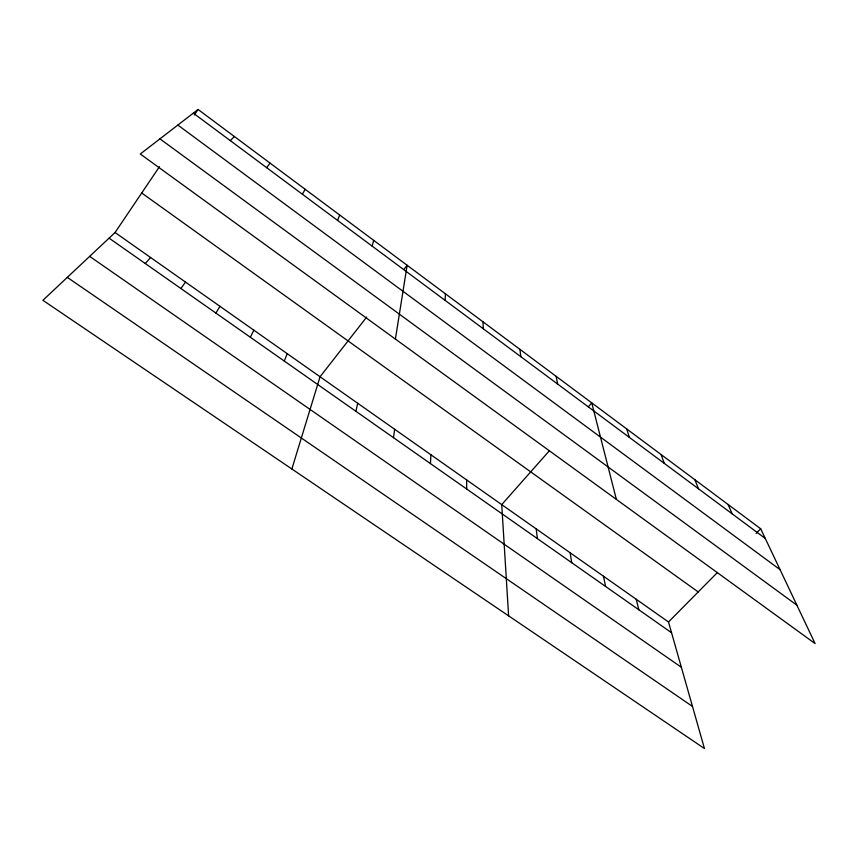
<?xml version="1.0" encoding="UTF-8"?>
<svg xmlns="http://www.w3.org/2000/svg" width="858" height="858" viewBox="0 0 858 858"><rect width="100%" height="100%" fill="white"/><g stroke="black" fill="none" stroke-linecap="round" stroke-linejoin="round"><path stroke-width="1.29" d="M445.098 300.375L445.42 293.811M430.426 463.577L430.952 454.815M393.511 437.677L394.637 429.257M395.399 339.082L407.132 265.283L403.839 269.498M355.941 411.325L357.679 403.249M372.136 246.117L373.691 240.358M291.859 468.994L320.055 376.769L366.677 317.074M284.288 361.057L287.205 353.657M337.548 220.399L339.704 215.026M250.354 337.248L253.85 330.18M302.391 194.251L305.169 189.286M215.884 313.063L219.97 306.338M115.069 232.507L668.5 621.986L704.439 748.53L42.9 300.311L115.069 232.507L159.47 166.688M194.348 114.993L198.08 109.47L760.681 528.775L815.1 643.575L140.294 154L198.08 109.47M180.856 288.492L185.553 282.121M266.645 167.664L270.055 163.117M549.335 450.815L501.726 504.622L508.612 615.851M588.352 406.724L591.763 402.874L616.366 499.388M145.259 263.513L150.59 257.507M230.287 140.637L234.363 136.519M668.5 621.986L717.492 572.458M756.08 533.44L760.681 528.775M67.299 277.381L692.492 706.445M89.661 256.381L681.359 667.267M109.073 238.138L671.546 632.732M141.72 192.996L698.208 591.945M159.942 138.857L796.932 605.233M177.842 125.064L780.083 569.691M193.318 113.138L765.282 538.47M728.056 504.461L732.185 513.856M694.873 479.729L698.509 488.813M661.1 454.558L664.231 463.32M626.737 428.946L629.343 437.376M636.25 599.292L638.835 609.781M603.464 576.211L605.576 586.443M556.156 376.34L557.657 384.073M570.12 552.756L571.739 562.709M519.916 349.335L520.827 356.681M536.218 528.893L537.322 538.567M483 321.825L483.311 328.786M466.645 479.933L466.677 489.006"/></g></svg>
